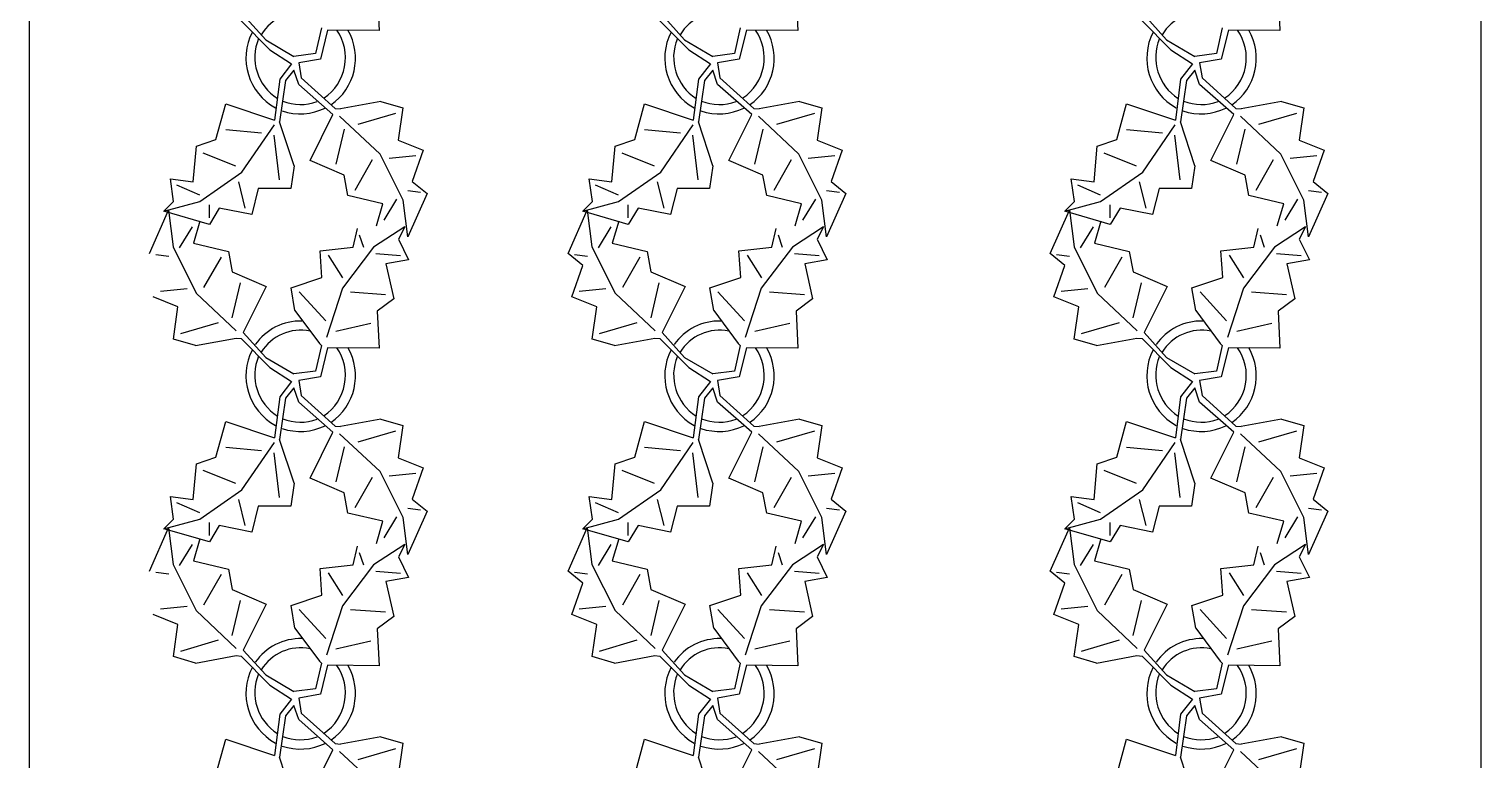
# Model space of a CAD drawing. Header units: inches. Extents: x 8624 to 20537, y 780 to 7738.
# Drawn here: x 17139.8 to 17297.6, y 2246.8 to 2326.2 of the extents above; entities that cross this region are included whole.
import ezdxf

# ---------------------------------------------------------------- set-up
doc = ezdxf.new("R2010")
doc.units = ezdxf.units.IN
doc.header["$MEASUREMENT"] = 0

msp = doc.modelspace()

# ---------------------------------------------------------------- linework, layer by layer
for p, q in [((17139.85, 2729.61), (17139.85, 1318.98)), ((17297.59, 2729.61), (17297.59, 1331.61))]:
    msp.add_line(p, q)
at = {"color": 114, "linetype": 'Continuous'}
for p, q in [((17177.68, 2330.02), (17177.88, 2326)), ((17223.18, 2330.02), (17223.38, 2326)), ((17275.56, 2330.02), (17275.75, 2326)), ((17162.9, 2327.03), (17166.02, 2323.9)), ((17165.57, 2324.99), (17163.13, 2327.69)), ((17208.4, 2327.03), (17211.52, 2323.9)), ((17211.07, 2324.99), (17208.63, 2327.69)), ((17260.78, 2327.03), (17263.9, 2323.9)), ((17263.44, 2324.99), (17261.01, 2327.69)), ((17171.62, 2326.27), (17170.98, 2323.5)), ((17172.29, 2326.04), (17171.5, 2322.89)), ((17177.88, 2326), (17172.29, 2326.04)), ((17217.12, 2326.27), (17216.48, 2323.5)), ((17217.79, 2326.04), (17217, 2322.89)), ((17223.38, 2326), (17217.79, 2326.04)), ((17269.49, 2326.27), (17268.85, 2323.5)), ((17270.16, 2326.04), (17269.37, 2322.89)), ((17275.75, 2326), (17270.16, 2326.04)), ((17165.57, 2324.99), (17168.63, 2323.19)), ((17166.02, 2323.9), (17168.37, 2322.38)), ((17211.07, 2324.99), (17214.13, 2323.19)), ((17211.52, 2323.9), (17213.87, 2322.38)), ((17263.44, 2324.99), (17266.5, 2323.19)), ((17263.9, 2323.9), (17266.24, 2322.38)), ((17168.37, 2322.38), (17167.09, 2320.72)), ((17170.98, 2323.5), (17168.63, 2323.19)), ((17171.5, 2322.89), (17169.15, 2322.48)), ((17169.15, 2322.48), (17169.41, 2320.85)), ((17170.98, 2323.5), (17170.98, 2323.5)), ((17213.87, 2322.38), (17212.59, 2320.72)), ((17216.48, 2323.5), (17214.13, 2323.19)), ((17217, 2322.89), (17214.65, 2322.48)), ((17214.65, 2322.48), (17214.91, 2320.85)), ((17216.48, 2323.5), (17216.48, 2323.5)), ((17266.24, 2322.38), (17264.96, 2320.72)), ((17268.85, 2323.5), (17266.5, 2323.19)), ((17269.37, 2322.89), (17267.03, 2322.48)), ((17267.03, 2322.48), (17267.29, 2320.85)), ((17268.85, 2323.5), (17268.85, 2323.5)), ((17167.09, 2320.72), (17166.52, 2316.26)), ((17167.72, 2320.55), (17167.07, 2316.07)), ((17168.63, 2321.67), (17167.72, 2320.55)), ((17169.15, 2320.14), (17168.63, 2321.67)), ((17169.41, 2320.85), (17173.1, 2317.53)), ((17212.59, 2320.72), (17212.02, 2316.26)), ((17213.22, 2320.55), (17212.57, 2316.07)), ((17214.13, 2321.67), (17213.22, 2320.55)), ((17214.65, 2320.14), (17214.13, 2321.67)), ((17214.91, 2320.85), (17218.6, 2317.53)), ((17264.96, 2320.72), (17264.39, 2316.26)), ((17265.59, 2320.55), (17264.94, 2316.07)), ((17266.5, 2321.67), (17265.59, 2320.55)), ((17267.03, 2320.14), (17266.5, 2321.67)), ((17267.29, 2320.85), (17270.97, 2317.53)), ((17172.87, 2316.86), (17169.15, 2320.14)), ((17218.37, 2316.86), (17214.65, 2320.14)), ((17270.74, 2316.86), (17267.03, 2320.14)), ((17160.16, 2314.14), (17161.22, 2318.02)), ((17161.22, 2318.02), (17166.52, 2316.26)), ((17173.1, 2317.53), (17173.67, 2317.47)), ((17178.06, 2318.28), (17173.67, 2317.47)), ((17178.06, 2318.28), (17180.47, 2317.58)), ((17180.47, 2317.58), (17179.97, 2314.08)), ((17205.66, 2314.14), (17206.72, 2318.02)), ((17206.72, 2318.02), (17212.02, 2316.26)), ((17218.6, 2317.53), (17219.17, 2317.47)), ((17223.56, 2318.28), (17219.17, 2317.47)), ((17223.56, 2318.28), (17225.97, 2317.58)), ((17225.97, 2317.58), (17225.47, 2314.08)), ((17258.03, 2314.14), (17259.09, 2318.02)), ((17259.09, 2318.02), (17264.39, 2316.26)), ((17270.97, 2317.53), (17271.54, 2317.47)), ((17275.94, 2318.28), (17271.54, 2317.47)), ((17275.94, 2318.28), (17278.34, 2317.58)), ((17278.34, 2317.58), (17277.85, 2314.08)), ((17162.98, 2310.6), (17166.51, 2315.75)), ((17168.64, 2311.31), (17167.07, 2316.07)), ((17170.38, 2311.86), (17172.87, 2316.86)), ((17177.98, 2312.58), (17173.59, 2316.68)), ((17179.67, 2316.98), (17175.57, 2315.77)), ((17208.48, 2310.6), (17212.01, 2315.75)), ((17214.14, 2311.31), (17212.57, 2316.07)), ((17215.88, 2311.86), (17218.37, 2316.86)), ((17223.48, 2312.58), (17219.09, 2316.68)), ((17225.17, 2316.98), (17221.07, 2315.77)), ((17260.86, 2310.6), (17264.38, 2315.75)), ((17266.52, 2311.31), (17264.94, 2316.07)), ((17268.25, 2311.86), (17270.74, 2316.86)), ((17275.85, 2312.58), (17271.46, 2316.68)), ((17277.54, 2316.98), (17273.44, 2315.77)), ((17158.03, 2313.43), (17160.16, 2314.14)), ((17165.11, 2314.84), (17161.22, 2315.2)), ((17166.44, 2314.61), (17167.01, 2309.77)), ((17174.07, 2315.27), (17173.18, 2311.46)), ((17203.53, 2313.43), (17205.66, 2314.14)), ((17210.61, 2314.84), (17206.72, 2315.2)), ((17211.94, 2314.61), (17212.51, 2309.77)), ((17219.57, 2315.27), (17218.68, 2311.46)), ((17255.91, 2313.43), (17258.03, 2314.14)), ((17262.98, 2314.84), (17259.09, 2315.2)), ((17264.31, 2314.61), (17264.89, 2309.77)), ((17271.94, 2315.27), (17271.05, 2311.46)), ((17157.68, 2309.54), (17158.03, 2313.43)), ((17158.74, 2312.72), (17162.28, 2311.31)), ((17180.49, 2307.58), (17177.98, 2312.58)), ((17179.97, 2314.08), (17182.68, 2312.99)), ((17182.68, 2312.99), (17181.48, 2309.58)), ((17203.18, 2309.54), (17203.53, 2313.43)), ((17204.24, 2312.72), (17207.78, 2311.31)), ((17225.99, 2307.58), (17223.48, 2312.58)), ((17225.47, 2314.08), (17228.18, 2312.99)), ((17228.18, 2312.99), (17226.98, 2309.58)), ((17255.56, 2309.54), (17255.91, 2313.43)), ((17256.62, 2312.72), (17260.15, 2311.31)), ((17278.36, 2307.58), (17275.85, 2312.58)), ((17277.85, 2314.08), (17280.55, 2312.99)), ((17280.55, 2312.99), (17279.36, 2309.58)), ((17168.64, 2311.31), (17168.29, 2308.83)), ((17174.08, 2310.27), (17170.38, 2311.86)), ((17175.29, 2308.67), (17177.18, 2311.97)), ((17181.88, 2312.38), (17178.98, 2312.08)), ((17214.14, 2311.31), (17213.79, 2308.83)), ((17219.58, 2310.27), (17215.88, 2311.86)), ((17220.79, 2308.67), (17222.68, 2311.97)), ((17227.38, 2312.38), (17224.48, 2312.08)), ((17266.52, 2311.31), (17266.16, 2308.83)), ((17271.96, 2310.27), (17268.25, 2311.86)), ((17273.16, 2308.67), (17275.05, 2311.97)), ((17279.75, 2312.38), (17276.85, 2312.08)), ((17155.21, 2309.89), (17157.68, 2309.54)), ((17155.56, 2307.42), (17155.21, 2309.89)), ((17158.39, 2307.42), (17162.98, 2310.6)), ((17163.34, 2306.71), (17162.63, 2309.54)), ((17174.49, 2308.07), (17174.08, 2310.27)), ((17181.48, 2309.58), (17183.09, 2308.29)), ((17200.71, 2309.89), (17203.18, 2309.54)), ((17201.06, 2307.42), (17200.71, 2309.89)), ((17203.89, 2307.42), (17208.48, 2310.6)), ((17208.84, 2306.71), (17208.13, 2309.54)), ((17219.99, 2308.07), (17219.58, 2310.27)), ((17226.98, 2309.58), (17228.59, 2308.29)), ((17253.08, 2309.89), (17255.56, 2309.54)), ((17253.43, 2307.42), (17253.08, 2309.89)), ((17256.26, 2307.42), (17260.86, 2310.6)), ((17261.21, 2306.71), (17260.5, 2309.54)), ((17272.36, 2308.07), (17271.96, 2310.27)), ((17279.36, 2309.58), (17280.96, 2308.29)), ((17158.39, 2308.12), (17155.91, 2309.19)), ((17164.75, 2308.83), (17164.05, 2306)), ((17168.29, 2308.83), (17164.75, 2308.83)), ((17178.29, 2307.18), (17174.49, 2308.07)), ((17182.39, 2308.39), (17180.99, 2308.58)), ((17183.09, 2308.29), (17181, 2303.58)), ((17203.89, 2308.12), (17201.41, 2309.19)), ((17210.25, 2308.83), (17209.55, 2306)), ((17213.79, 2308.83), (17210.25, 2308.83)), ((17223.79, 2307.18), (17219.99, 2308.07)), ((17227.89, 2308.39), (17226.49, 2308.58)), ((17228.59, 2308.29), (17226.5, 2303.58)), ((17256.26, 2308.12), (17253.79, 2309.19)), ((17262.63, 2308.83), (17261.92, 2306)), ((17266.16, 2308.83), (17262.63, 2308.83)), ((17276.16, 2307.18), (17272.36, 2308.07)), ((17280.26, 2308.39), (17278.86, 2308.58)), ((17280.96, 2308.29), (17278.87, 2303.58)), ((17152.92, 2301.77), (17155, 2306.48)), ((17154.5, 2306.36), (17158.39, 2307.42)), ((17154.5, 2306.36), (17155.56, 2307.42)), ((17159.45, 2304.94), (17154.5, 2306.36)), ((17155, 2306.48), (17155.51, 2302.48)), ((17159.45, 2305.65), (17159.45, 2307.06)), ((17160.51, 2306.71), (17159.45, 2304.94)), ((17164.05, 2306), (17160.51, 2306.71)), ((17177.59, 2304.77), (17178.29, 2307.18)), ((17179.79, 2307.68), (17178.39, 2305.38)), ((17181, 2303.58), (17180.49, 2307.58)), ((17198.42, 2301.77), (17200.5, 2306.48)), ((17200, 2306.36), (17203.89, 2307.42)), ((17200, 2306.36), (17201.06, 2307.42)), ((17204.95, 2304.94), (17200, 2306.36)), ((17200.5, 2306.48), (17201.01, 2302.48)), ((17204.95, 2305.65), (17204.95, 2307.06)), ((17206.01, 2306.71), (17204.95, 2304.94)), ((17209.55, 2306), (17206.01, 2306.71)), ((17223.09, 2304.77), (17223.79, 2307.18)), ((17225.29, 2307.68), (17223.89, 2305.38)), ((17226.5, 2303.58), (17225.99, 2307.58)), ((17250.79, 2301.77), (17252.88, 2306.48)), ((17252.37, 2306.36), (17256.26, 2307.42)), ((17252.37, 2306.36), (17253.43, 2307.42)), ((17257.32, 2304.94), (17252.37, 2306.36)), ((17252.88, 2306.48), (17253.39, 2302.48)), ((17257.32, 2305.65), (17257.32, 2307.06)), ((17258.38, 2306.71), (17257.32, 2304.94)), ((17261.92, 2306), (17258.38, 2306.71)), ((17275.47, 2304.77), (17276.16, 2307.18)), ((17277.66, 2307.68), (17276.27, 2305.38)), ((17278.87, 2303.58), (17278.36, 2307.58)), ((17156.21, 2302.38), (17157.61, 2304.68)), ((17158.41, 2305.28), (17157.71, 2302.88)), ((17180.66, 2304.67), (17177.29, 2302.46)), ((17180.66, 2304.67), (17179.98, 2303.33)), ((17201.71, 2302.38), (17203.11, 2304.68)), ((17203.91, 2305.28), (17203.21, 2302.88)), ((17226.16, 2304.67), (17222.79, 2302.46)), ((17226.16, 2304.67), (17225.48, 2303.33)), ((17254.09, 2302.38), (17255.48, 2304.68)), ((17256.28, 2305.28), (17255.59, 2302.88)), ((17278.53, 2304.67), (17275.16, 2302.46)), ((17278.53, 2304.67), (17277.85, 2303.33)), ((17175.05, 2302.47), (17175.52, 2304.48)), ((17175.73, 2303.81), (17176.17, 2302.47)), ((17179.98, 2303.33), (17181.08, 2301.09)), ((17220.55, 2302.47), (17221.02, 2304.48)), ((17221.23, 2303.81), (17221.67, 2302.47)), ((17225.48, 2303.33), (17226.58, 2301.09)), ((17272.93, 2302.47), (17273.39, 2304.48)), ((17273.61, 2303.81), (17274.04, 2302.47)), ((17277.85, 2303.33), (17278.95, 2301.09)), ((17153.62, 2301.67), (17155.02, 2301.48)), ((17155.51, 2302.48), (17158.02, 2297.48)), ((17157.71, 2302.88), (17161.51, 2301.99)), ((17161.51, 2301.99), (17161.92, 2299.79)), ((17171.47, 2302.05), (17175.05, 2302.47)), ((17171.67, 2299.15), (17171.47, 2302.05)), ((17172.36, 2301.6), (17173.91, 2299.13)), ((17177.29, 2302.46), (17173.9, 2298.01)), ((17177.51, 2301.78), (17180.19, 2301.54)), ((17200.02, 2300.47), (17198.42, 2301.77)), ((17199.12, 2301.67), (17200.52, 2301.48)), ((17201.01, 2302.48), (17203.52, 2297.48)), ((17203.21, 2302.88), (17207.01, 2301.99)), ((17207.01, 2301.99), (17207.42, 2299.79)), ((17216.97, 2302.05), (17220.55, 2302.47)), ((17217.17, 2299.15), (17216.97, 2302.05)), ((17217.86, 2301.6), (17219.41, 2299.13)), ((17222.79, 2302.46), (17219.4, 2298.01)), ((17223.01, 2301.78), (17225.69, 2301.54)), ((17252.39, 2300.47), (17250.79, 2301.77)), ((17251.49, 2301.67), (17252.89, 2301.48)), ((17253.39, 2302.48), (17255.9, 2297.48)), ((17255.59, 2302.88), (17259.39, 2301.99)), ((17259.39, 2301.99), (17259.79, 2299.79)), ((17269.35, 2302.05), (17272.93, 2302.47)), ((17269.55, 2299.15), (17269.35, 2302.05)), ((17270.24, 2301.6), (17271.78, 2299.13)), ((17275.16, 2302.46), (17271.78, 2298.01)), ((17275.38, 2301.78), (17278.06, 2301.54)), ((17160.72, 2301.39), (17158.82, 2298.08)), ((17181.08, 2301.09), (17178.62, 2300.66)), ((17178.62, 2300.66), (17179.48, 2296.85)), ((17198.83, 2297.07), (17200.02, 2300.47)), ((17206.22, 2301.39), (17204.32, 2298.08)), ((17226.58, 2301.09), (17224.12, 2300.66)), ((17224.12, 2300.66), (17224.98, 2296.85)), ((17251.2, 2297.07), (17252.39, 2300.47)), ((17258.59, 2301.39), (17256.7, 2298.08)), ((17278.95, 2301.09), (17276.49, 2300.66)), ((17276.49, 2300.66), (17277.36, 2296.85)), ((17161.92, 2299.79), (17165.62, 2298.2)), ((17161.93, 2294.79), (17162.82, 2298.59)), ((17168.31, 2298.05), (17171.67, 2299.15)), ((17207.42, 2299.79), (17211.12, 2298.2)), ((17207.43, 2294.79), (17208.32, 2298.59)), ((17213.81, 2298.05), (17217.17, 2299.15)), ((17259.79, 2299.79), (17263.5, 2298.2)), ((17259.8, 2294.79), (17260.7, 2298.59)), ((17266.19, 2298.05), (17269.55, 2299.15)), ((17156.03, 2295.98), (17153.33, 2297.07)), ((17154.12, 2297.67), (17157.02, 2297.98)), ((17158.02, 2297.48), (17162.37, 2293.37)), ((17165.62, 2298.2), (17163.13, 2293.19)), ((17168.74, 2295.59), (17168.31, 2298.05)), ((17169.2, 2297.6), (17172.09, 2294.45)), ((17173.9, 2298.01), (17172.17, 2292.66)), ((17178.59, 2297.3), (17174.79, 2297.56)), ((17179.48, 2296.85), (17177.68, 2295.52)), ((17201.53, 2295.98), (17198.83, 2297.07)), ((17199.62, 2297.67), (17202.52, 2297.98)), ((17203.52, 2297.48), (17207.87, 2293.37)), ((17211.12, 2298.2), (17208.63, 2293.19)), ((17214.24, 2295.59), (17213.81, 2298.05)), ((17214.7, 2297.6), (17217.59, 2294.45)), ((17219.4, 2298.01), (17217.67, 2292.66)), ((17224.09, 2297.3), (17220.29, 2297.56)), ((17224.98, 2296.85), (17223.18, 2295.52)), ((17253.9, 2295.98), (17251.2, 2297.07)), ((17252, 2297.67), (17254.9, 2297.98)), ((17255.9, 2297.48), (17260.24, 2293.37)), ((17263.5, 2298.2), (17261.01, 2293.19)), ((17266.61, 2295.59), (17266.19, 2298.05)), ((17267.08, 2297.6), (17269.96, 2294.45)), ((17271.78, 2298.01), (17270.05, 2292.66)), ((17276.47, 2297.3), (17272.67, 2297.56)), ((17277.36, 2296.85), (17275.56, 2295.52)), ((17155.54, 2292.48), (17156.03, 2295.98)), ((17168.74, 2295.59), (17171.4, 2291.99)), ((17177.68, 2295.52), (17177.88, 2291.5)), ((17201.04, 2292.48), (17201.53, 2295.98)), ((17214.24, 2295.59), (17216.9, 2291.99)), ((17223.18, 2295.52), (17223.38, 2291.5)), ((17253.41, 2292.48), (17253.9, 2295.98)), ((17266.61, 2295.59), (17269.27, 2291.99)), ((17275.56, 2295.52), (17275.75, 2291.5)), ((17156.33, 2293.08), (17160.43, 2294.29)), ((17173.19, 2293.32), (17177, 2294.19)), ((17201.83, 2293.08), (17205.93, 2294.29)), ((17218.69, 2293.32), (17222.5, 2294.19)), ((17254.21, 2293.08), (17258.31, 2294.29)), ((17271.07, 2293.32), (17274.88, 2294.19)), ((17157.94, 2291.78), (17155.54, 2292.48)), ((17157.94, 2291.78), (17162.34, 2292.59)), ((17162.34, 2292.59), (17162.9, 2292.53)), ((17162.9, 2292.53), (17166.02, 2289.4)), ((17165.57, 2290.49), (17163.13, 2293.19)), ((17203.44, 2291.78), (17201.04, 2292.48)), ((17203.44, 2291.78), (17207.84, 2292.59)), ((17207.84, 2292.59), (17208.4, 2292.53)), ((17208.4, 2292.53), (17211.52, 2289.4)), ((17211.07, 2290.49), (17208.63, 2293.19)), ((17255.81, 2291.78), (17253.41, 2292.48)), ((17255.81, 2291.78), (17260.21, 2292.59)), ((17260.21, 2292.59), (17260.78, 2292.53)), ((17260.78, 2292.53), (17263.9, 2289.4)), ((17263.44, 2290.49), (17261.01, 2293.19)), ((17165.57, 2290.49), (17168.63, 2288.69)), ((17171.62, 2291.77), (17170.98, 2289)), ((17171.4, 2291.99), (17171.62, 2291.77)), ((17172.29, 2291.54), (17171.5, 2288.39)), ((17177.88, 2291.5), (17172.29, 2291.54)), ((17211.07, 2290.49), (17214.13, 2288.69)), ((17217.12, 2291.77), (17216.48, 2289)), ((17216.9, 2291.99), (17217.12, 2291.77)), ((17217.79, 2291.54), (17217, 2288.39)), ((17223.38, 2291.5), (17217.79, 2291.54)), ((17263.44, 2290.49), (17266.5, 2288.69)), ((17269.49, 2291.77), (17268.85, 2289)), ((17269.27, 2291.99), (17269.49, 2291.77)), ((17270.16, 2291.54), (17269.37, 2288.39)), ((17275.75, 2291.5), (17270.16, 2291.54)), ((17166.02, 2289.4), (17168.37, 2287.88)), ((17170.98, 2289), (17168.63, 2288.69)), ((17170.98, 2289), (17170.98, 2289)), ((17211.52, 2289.4), (17213.87, 2287.88)), ((17216.48, 2289), (17214.13, 2288.69)), ((17216.48, 2289), (17216.48, 2289)), ((17263.9, 2289.4), (17266.24, 2287.88)), ((17268.85, 2289), (17266.5, 2288.69)), ((17268.85, 2289), (17268.85, 2289)), ((17168.37, 2287.88), (17167.09, 2286.22)), ((17171.5, 2288.39), (17169.15, 2287.98)), ((17169.15, 2287.98), (17169.41, 2286.35)), ((17213.87, 2287.88), (17212.59, 2286.22)), ((17217, 2288.39), (17214.65, 2287.98)), ((17214.65, 2287.98), (17214.91, 2286.35)), ((17266.24, 2287.88), (17264.96, 2286.22)), ((17269.37, 2288.39), (17267.03, 2287.98)), ((17267.03, 2287.98), (17267.29, 2286.35)), ((17167.09, 2286.22), (17166.52, 2281.76)), ((17167.72, 2286.05), (17167.07, 2281.57)), ((17168.63, 2287.17), (17167.72, 2286.05)), ((17169.15, 2285.64), (17168.63, 2287.17)), ((17169.41, 2286.35), (17173.1, 2283.03)), ((17212.59, 2286.22), (17212.02, 2281.76)), ((17213.22, 2286.05), (17212.57, 2281.57)), ((17214.13, 2287.17), (17213.22, 2286.05)), ((17214.65, 2285.64), (17214.13, 2287.17)), ((17214.91, 2286.35), (17218.6, 2283.03)), ((17264.96, 2286.22), (17264.39, 2281.76)), ((17265.59, 2286.05), (17264.94, 2281.57)), ((17266.5, 2287.17), (17265.59, 2286.05)), ((17267.03, 2285.64), (17266.5, 2287.17)), ((17267.29, 2286.35), (17270.97, 2283.03)), ((17172.87, 2282.36), (17169.15, 2285.64)), ((17218.37, 2282.36), (17214.65, 2285.64)), ((17270.74, 2282.36), (17267.03, 2285.64)), ((17160.16, 2279.64), (17161.22, 2283.52)), ((17161.22, 2283.52), (17166.52, 2281.76)), ((17173.1, 2283.03), (17173.67, 2282.97)), ((17178.06, 2283.78), (17173.67, 2282.97)), ((17178.06, 2283.78), (17180.47, 2283.08)), ((17180.47, 2283.08), (17179.97, 2279.58)), ((17205.66, 2279.64), (17206.72, 2283.52)), ((17206.72, 2283.52), (17212.02, 2281.76)), ((17218.6, 2283.03), (17219.17, 2282.97)), ((17223.56, 2283.78), (17219.17, 2282.97)), ((17223.56, 2283.78), (17225.97, 2283.08)), ((17225.97, 2283.08), (17225.47, 2279.58)), ((17258.03, 2279.64), (17259.09, 2283.52)), ((17259.09, 2283.52), (17264.39, 2281.76)), ((17270.97, 2283.03), (17271.54, 2282.97)), ((17275.94, 2283.78), (17271.54, 2282.97)), ((17275.94, 2283.78), (17278.34, 2283.08)), ((17278.34, 2283.08), (17277.85, 2279.58)), ((17162.98, 2276.1), (17166.51, 2281.25)), ((17168.64, 2276.81), (17167.07, 2281.57)), ((17170.38, 2277.36), (17172.87, 2282.36)), ((17177.98, 2278.08), (17173.59, 2282.18)), ((17179.67, 2282.48), (17175.57, 2281.27)), ((17208.48, 2276.1), (17212.01, 2281.25)), ((17214.14, 2276.81), (17212.57, 2281.57)), ((17215.88, 2277.36), (17218.37, 2282.36)), ((17223.48, 2278.08), (17219.09, 2282.18)), ((17225.17, 2282.48), (17221.07, 2281.27)), ((17260.86, 2276.1), (17264.38, 2281.25)), ((17266.52, 2276.81), (17264.94, 2281.57)), ((17268.25, 2277.36), (17270.74, 2282.36)), ((17275.85, 2278.08), (17271.46, 2282.18)), ((17277.54, 2282.48), (17273.44, 2281.27)), ((17158.03, 2278.93), (17160.16, 2279.64)), ((17165.11, 2280.34), (17161.22, 2280.7)), ((17166.44, 2280.11), (17167.01, 2275.27)), ((17174.07, 2280.77), (17173.18, 2276.96)), ((17179.97, 2279.58), (17182.68, 2278.49)), ((17203.53, 2278.93), (17205.66, 2279.64)), ((17210.61, 2280.34), (17206.72, 2280.7)), ((17211.94, 2280.11), (17212.51, 2275.27)), ((17219.57, 2280.77), (17218.68, 2276.96)), ((17225.47, 2279.58), (17228.18, 2278.49)), ((17255.91, 2278.93), (17258.03, 2279.64)), ((17262.98, 2280.34), (17259.09, 2280.7)), ((17264.31, 2280.11), (17264.89, 2275.27)), ((17271.94, 2280.77), (17271.05, 2276.96)), ((17277.85, 2279.58), (17280.55, 2278.49)), ((17157.68, 2275.04), (17158.03, 2278.93)), ((17158.74, 2278.22), (17162.28, 2276.81)), ((17180.49, 2273.08), (17177.98, 2278.08)), ((17181.88, 2277.88), (17178.98, 2277.58)), ((17182.68, 2278.49), (17181.48, 2275.08)), ((17203.18, 2275.04), (17203.53, 2278.93)), ((17204.24, 2278.22), (17207.78, 2276.81)), ((17225.99, 2273.08), (17223.48, 2278.08)), ((17227.38, 2277.88), (17224.48, 2277.58)), ((17228.18, 2278.49), (17226.98, 2275.08)), ((17255.56, 2275.04), (17255.91, 2278.93)), ((17256.62, 2278.22), (17260.15, 2276.81)), ((17278.36, 2273.08), (17275.85, 2278.08)), ((17279.75, 2277.88), (17276.85, 2277.58)), ((17280.55, 2278.49), (17279.36, 2275.08)), ((17168.64, 2276.81), (17168.29, 2274.33)), ((17174.08, 2275.77), (17170.38, 2277.36)), ((17175.29, 2274.17), (17177.18, 2277.47)), ((17214.14, 2276.81), (17213.79, 2274.33)), ((17219.58, 2275.77), (17215.88, 2277.36)), ((17220.79, 2274.17), (17222.68, 2277.47)), ((17266.52, 2276.81), (17266.16, 2274.33)), ((17271.96, 2275.77), (17268.25, 2277.36)), ((17273.16, 2274.17), (17275.05, 2277.47)), ((17155.21, 2275.39), (17157.68, 2275.04)), ((17155.56, 2272.92), (17155.21, 2275.39)), ((17158.39, 2273.62), (17155.91, 2274.69)), ((17158.39, 2272.92), (17162.98, 2276.1)), ((17163.34, 2272.21), (17162.63, 2275.04)), ((17174.49, 2273.57), (17174.08, 2275.77)), ((17181.48, 2275.08), (17183.09, 2273.79)), ((17200.71, 2275.39), (17203.18, 2275.04)), ((17201.06, 2272.92), (17200.71, 2275.39)), ((17203.89, 2273.62), (17201.41, 2274.69)), ((17203.89, 2272.92), (17208.48, 2276.1)), ((17208.84, 2272.21), (17208.13, 2275.04)), ((17219.99, 2273.57), (17219.58, 2275.77)), ((17226.98, 2275.08), (17228.59, 2273.79)), ((17253.08, 2275.39), (17255.56, 2275.04)), ((17253.43, 2272.92), (17253.08, 2275.39)), ((17256.26, 2273.62), (17253.79, 2274.69)), ((17256.26, 2272.92), (17260.86, 2276.1)), ((17261.21, 2272.21), (17260.5, 2275.04)), ((17272.36, 2273.57), (17271.96, 2275.77)), ((17279.36, 2275.08), (17280.96, 2273.79)), ((17164.75, 2274.33), (17164.05, 2271.5)), ((17168.29, 2274.33), (17164.75, 2274.33)), ((17178.29, 2272.68), (17174.49, 2273.57)), ((17179.79, 2273.18), (17178.39, 2270.88)), ((17182.39, 2273.89), (17180.99, 2274.08)), ((17183.09, 2273.79), (17181, 2269.08)), ((17210.25, 2274.33), (17209.55, 2271.5)), ((17213.79, 2274.33), (17210.25, 2274.33)), ((17223.79, 2272.68), (17219.99, 2273.57)), ((17225.29, 2273.18), (17223.89, 2270.88)), ((17227.89, 2273.89), (17226.49, 2274.08)), ((17228.59, 2273.79), (17226.5, 2269.08)), ((17262.63, 2274.33), (17261.92, 2271.5)), ((17266.16, 2274.33), (17262.63, 2274.33)), ((17276.16, 2272.68), (17272.36, 2273.57)), ((17277.66, 2273.18), (17276.27, 2270.88)), ((17280.26, 2273.89), (17278.86, 2274.08)), ((17280.96, 2273.79), (17278.87, 2269.08)), ((17152.92, 2267.27), (17155, 2271.98)), ((17154.5, 2271.86), (17158.39, 2272.92)), ((17154.5, 2271.86), (17155.56, 2272.92)), ((17159.45, 2270.44), (17154.5, 2271.86)), ((17155, 2271.98), (17155.51, 2267.98)), ((17159.45, 2271.15), (17159.45, 2272.56)), ((17160.51, 2272.21), (17159.45, 2270.44)), ((17164.05, 2271.5), (17160.51, 2272.21)), ((17177.59, 2270.27), (17178.29, 2272.68)), ((17181, 2269.08), (17180.49, 2273.08)), ((17198.42, 2267.27), (17200.5, 2271.98)), ((17200, 2271.86), (17203.89, 2272.92)), ((17200, 2271.86), (17201.06, 2272.92)), ((17204.95, 2270.44), (17200, 2271.86)), ((17200.5, 2271.98), (17201.01, 2267.98)), ((17204.95, 2271.15), (17204.95, 2272.56)), ((17206.01, 2272.21), (17204.95, 2270.44)), ((17209.55, 2271.5), (17206.01, 2272.21)), ((17223.09, 2270.27), (17223.79, 2272.68)), ((17226.5, 2269.08), (17225.99, 2273.08)), ((17250.79, 2267.27), (17252.88, 2271.98)), ((17252.37, 2271.86), (17256.26, 2272.92)), ((17252.37, 2271.86), (17253.43, 2272.92)), ((17257.32, 2270.44), (17252.37, 2271.86)), ((17252.88, 2271.98), (17253.39, 2267.98)), ((17257.32, 2271.15), (17257.32, 2272.56)), ((17258.38, 2272.21), (17257.32, 2270.44)), ((17261.92, 2271.5), (17258.38, 2272.21)), ((17275.47, 2270.27), (17276.16, 2272.68)), ((17278.87, 2269.08), (17278.36, 2273.08)), ((17156.21, 2267.88), (17157.61, 2270.18)), ((17158.41, 2270.78), (17157.71, 2268.38)), ((17175.05, 2267.97), (17175.52, 2269.98)), ((17180.66, 2270.17), (17177.29, 2267.96)), ((17180.66, 2270.17), (17179.98, 2268.83)), ((17201.71, 2267.88), (17203.11, 2270.18)), ((17203.91, 2270.78), (17203.21, 2268.38)), ((17220.55, 2267.97), (17221.02, 2269.98)), ((17226.16, 2270.17), (17222.79, 2267.96)), ((17226.16, 2270.17), (17225.48, 2268.83)), ((17254.09, 2267.88), (17255.48, 2270.18)), ((17256.28, 2270.78), (17255.59, 2268.38)), ((17272.93, 2267.97), (17273.39, 2269.98)), ((17278.53, 2270.17), (17275.16, 2267.96)), ((17278.53, 2270.17), (17277.85, 2268.83)), ((17157.71, 2268.38), (17161.51, 2267.49)), ((17175.73, 2269.31), (17176.17, 2267.97)), ((17179.98, 2268.83), (17181.08, 2266.59)), ((17203.21, 2268.38), (17207.01, 2267.49)), ((17221.23, 2269.31), (17221.67, 2267.97)), ((17225.48, 2268.83), (17226.58, 2266.59)), ((17255.59, 2268.38), (17259.39, 2267.49)), ((17273.61, 2269.31), (17274.04, 2267.97)), ((17277.85, 2268.83), (17278.95, 2266.59)), ((17153.62, 2267.17), (17155.02, 2266.98)), ((17155.51, 2267.98), (17158.02, 2262.98)), ((17160.72, 2266.89), (17158.82, 2263.58)), ((17161.51, 2267.49), (17161.92, 2265.29)), ((17171.47, 2267.55), (17175.05, 2267.97)), ((17171.67, 2264.65), (17171.47, 2267.55)), ((17172.36, 2267.1), (17173.91, 2264.63)), ((17177.29, 2267.96), (17173.9, 2263.51)), ((17177.51, 2267.28), (17180.19, 2267.04)), ((17200.02, 2265.97), (17198.42, 2267.27)), ((17199.12, 2267.17), (17200.52, 2266.98)), ((17201.01, 2267.98), (17203.52, 2262.98)), ((17206.22, 2266.89), (17204.32, 2263.58)), ((17207.01, 2267.49), (17207.42, 2265.29)), ((17216.97, 2267.55), (17220.55, 2267.97)), ((17217.17, 2264.65), (17216.97, 2267.55)), ((17217.86, 2267.1), (17219.41, 2264.63)), ((17222.79, 2267.96), (17219.4, 2263.51)), ((17223.01, 2267.28), (17225.69, 2267.04)), ((17252.39, 2265.97), (17250.79, 2267.27)), ((17251.49, 2267.17), (17252.89, 2266.98)), ((17253.39, 2267.98), (17255.9, 2262.98)), ((17258.59, 2266.89), (17256.7, 2263.58)), ((17259.39, 2267.49), (17259.79, 2265.29)), ((17269.35, 2267.55), (17272.93, 2267.97)), ((17269.55, 2264.65), (17269.35, 2267.55)), ((17270.24, 2267.1), (17271.78, 2264.63)), ((17275.16, 2267.96), (17271.78, 2263.51)), ((17275.38, 2267.28), (17278.06, 2267.04)), ((17161.92, 2265.29), (17165.62, 2263.7)), ((17181.08, 2266.59), (17178.62, 2266.16)), ((17178.62, 2266.16), (17179.48, 2262.35)), ((17198.83, 2262.57), (17200.02, 2265.97)), ((17207.42, 2265.29), (17211.12, 2263.7)), ((17226.58, 2266.59), (17224.12, 2266.16)), ((17224.12, 2266.16), (17224.98, 2262.35)), ((17251.2, 2262.57), (17252.39, 2265.97)), ((17259.79, 2265.29), (17263.5, 2263.7)), ((17278.95, 2266.59), (17276.49, 2266.16)), ((17276.49, 2266.16), (17277.36, 2262.35)), ((17161.93, 2260.29), (17162.82, 2264.09)), ((17165.62, 2263.7), (17163.13, 2258.69)), ((17168.31, 2263.55), (17171.67, 2264.65)), ((17207.43, 2260.29), (17208.32, 2264.09)), ((17211.12, 2263.7), (17208.63, 2258.69)), ((17213.81, 2263.55), (17217.17, 2264.65)), ((17259.8, 2260.29), (17260.7, 2264.09)), ((17263.5, 2263.7), (17261.01, 2258.69)), ((17266.19, 2263.55), (17269.55, 2264.65)), ((17156.03, 2261.48), (17153.33, 2262.57)), ((17154.12, 2263.17), (17157.02, 2263.48)), ((17158.02, 2262.98), (17162.37, 2258.87)), ((17168.74, 2261.09), (17168.31, 2263.55)), ((17169.2, 2263.1), (17172.09, 2259.95)), ((17173.9, 2263.51), (17172.17, 2258.16)), ((17178.59, 2262.8), (17174.79, 2263.06)), ((17179.48, 2262.35), (17177.68, 2261.02)), ((17201.53, 2261.48), (17198.83, 2262.57)), ((17199.62, 2263.17), (17202.52, 2263.48)), ((17203.52, 2262.98), (17207.87, 2258.87)), ((17214.24, 2261.09), (17213.81, 2263.55)), ((17214.7, 2263.1), (17217.59, 2259.95)), ((17219.4, 2263.51), (17217.67, 2258.16)), ((17224.09, 2262.8), (17220.29, 2263.06)), ((17224.98, 2262.35), (17223.18, 2261.02)), ((17253.9, 2261.48), (17251.2, 2262.57)), ((17252, 2263.17), (17254.9, 2263.48)), ((17255.9, 2262.98), (17260.24, 2258.87)), ((17266.61, 2261.09), (17266.19, 2263.55)), ((17267.08, 2263.1), (17269.96, 2259.95)), ((17271.78, 2263.51), (17270.05, 2258.16)), ((17276.47, 2262.8), (17272.67, 2263.06)), ((17277.36, 2262.35), (17275.56, 2261.02)), ((17155.54, 2257.98), (17156.03, 2261.48)), ((17168.74, 2261.09), (17171.4, 2257.49)), ((17177.68, 2261.02), (17177.88, 2257)), ((17201.04, 2257.98), (17201.53, 2261.48)), ((17214.24, 2261.09), (17216.9, 2257.49)), ((17223.18, 2261.02), (17223.38, 2257)), ((17253.41, 2257.98), (17253.9, 2261.48)), ((17266.61, 2261.09), (17269.27, 2257.49)), ((17275.56, 2261.02), (17275.75, 2257)), ((17156.33, 2258.58), (17160.43, 2259.79)), ((17173.19, 2258.82), (17177, 2259.69)), ((17201.83, 2258.58), (17205.93, 2259.79)), ((17218.69, 2258.82), (17222.5, 2259.69)), ((17254.21, 2258.58), (17258.31, 2259.79)), ((17271.07, 2258.82), (17274.88, 2259.69)), ((17157.94, 2257.28), (17155.54, 2257.98)), ((17157.94, 2257.28), (17162.34, 2258.09)), ((17162.34, 2258.09), (17162.9, 2258.03)), ((17162.9, 2258.03), (17166.02, 2254.9)), ((17165.57, 2255.99), (17163.13, 2258.69)), ((17171.4, 2257.49), (17171.62, 2257.27)), ((17203.44, 2257.28), (17201.04, 2257.98)), ((17203.44, 2257.28), (17207.84, 2258.09)), ((17207.84, 2258.09), (17208.4, 2258.03)), ((17208.4, 2258.03), (17211.52, 2254.9)), ((17211.07, 2255.99), (17208.63, 2258.69)), ((17216.9, 2257.49), (17217.12, 2257.27)), ((17255.81, 2257.28), (17253.41, 2257.98)), ((17255.81, 2257.28), (17260.21, 2258.09)), ((17260.21, 2258.09), (17260.78, 2258.03)), ((17260.78, 2258.03), (17263.9, 2254.9)), ((17263.44, 2255.99), (17261.01, 2258.69)), ((17269.27, 2257.49), (17269.49, 2257.27)), ((17165.57, 2255.99), (17168.63, 2254.19)), ((17171.62, 2257.27), (17170.98, 2254.5)), ((17172.29, 2257.04), (17171.5, 2253.89)), ((17177.88, 2257), (17172.29, 2257.04)), ((17211.07, 2255.99), (17214.13, 2254.19)), ((17217.12, 2257.27), (17216.48, 2254.5)), ((17217.79, 2257.04), (17217, 2253.89)), ((17223.38, 2257), (17217.79, 2257.04)), ((17263.44, 2255.99), (17266.5, 2254.19)), ((17269.49, 2257.27), (17268.85, 2254.5)), ((17270.16, 2257.04), (17269.37, 2253.89)), ((17275.75, 2257), (17270.16, 2257.04)), ((17166.02, 2254.9), (17168.37, 2253.38)), ((17170.98, 2254.5), (17168.63, 2254.19)), ((17170.98, 2254.5), (17170.98, 2254.5)), ((17211.52, 2254.9), (17213.87, 2253.38)), ((17216.48, 2254.5), (17214.13, 2254.19)), ((17216.48, 2254.5), (17216.48, 2254.5)), ((17263.9, 2254.9), (17266.24, 2253.38)), ((17268.85, 2254.5), (17266.5, 2254.19)), ((17268.85, 2254.5), (17268.85, 2254.5)), ((17168.37, 2253.38), (17167.09, 2251.72)), ((17168.63, 2252.67), (17167.72, 2251.55)), ((17169.15, 2251.14), (17168.63, 2252.67)), ((17171.5, 2253.89), (17169.15, 2253.48)), ((17169.15, 2253.48), (17169.41, 2251.85)), ((17213.87, 2253.38), (17212.59, 2251.72)), ((17214.13, 2252.67), (17213.22, 2251.55)), ((17214.65, 2251.14), (17214.13, 2252.67)), ((17217, 2253.89), (17214.65, 2253.48)), ((17214.65, 2253.48), (17214.91, 2251.85)), ((17266.24, 2253.38), (17264.96, 2251.72)), ((17266.5, 2252.67), (17265.59, 2251.55)), ((17267.03, 2251.14), (17266.5, 2252.67)), ((17269.37, 2253.89), (17267.03, 2253.48)), ((17267.03, 2253.48), (17267.29, 2251.85)), ((17167.09, 2251.72), (17166.52, 2247.26)), ((17167.72, 2251.55), (17167.07, 2247.07)), ((17172.87, 2247.86), (17169.15, 2251.14)), ((17169.41, 2251.85), (17173.1, 2248.53)), ((17212.59, 2251.72), (17212.02, 2247.26)), ((17213.22, 2251.55), (17212.57, 2247.07)), ((17218.37, 2247.86), (17214.65, 2251.14)), ((17214.91, 2251.85), (17218.6, 2248.53)), ((17264.96, 2251.72), (17264.39, 2247.26)), ((17265.59, 2251.55), (17264.94, 2247.07)), ((17270.74, 2247.86), (17267.03, 2251.14)), ((17267.29, 2251.85), (17270.97, 2248.53)), ((17160.16, 2245.14), (17161.22, 2249.02)), ((17161.22, 2249.02), (17166.52, 2247.26)), ((17170.38, 2242.86), (17172.87, 2247.86)), ((17173.1, 2248.53), (17173.67, 2248.47)), ((17178.06, 2249.28), (17173.67, 2248.47)), ((17179.67, 2247.98), (17175.57, 2246.77)), ((17178.06, 2249.28), (17180.47, 2248.58)), ((17180.47, 2248.58), (17179.97, 2245.08)), ((17205.66, 2245.14), (17206.72, 2249.02)), ((17206.72, 2249.02), (17212.02, 2247.26)), ((17215.88, 2242.86), (17218.37, 2247.86)), ((17218.6, 2248.53), (17219.17, 2248.47)), ((17223.56, 2249.28), (17219.17, 2248.47)), ((17225.17, 2247.98), (17221.07, 2246.77)), ((17223.56, 2249.28), (17225.97, 2248.58)), ((17225.97, 2248.58), (17225.47, 2245.08)), ((17258.03, 2245.14), (17259.09, 2249.02)), ((17259.09, 2249.02), (17264.39, 2247.26)), ((17268.25, 2242.86), (17270.74, 2247.86)), ((17270.97, 2248.53), (17271.54, 2248.47)), ((17275.94, 2249.28), (17271.54, 2248.47)), ((17277.54, 2247.98), (17273.44, 2246.77)), ((17275.94, 2249.28), (17278.34, 2248.58)), ((17278.34, 2248.58), (17277.85, 2245.08)), ((17168.64, 2242.31), (17167.07, 2247.07)), ((17177.98, 2243.58), (17173.59, 2247.68)), ((17214.14, 2242.31), (17212.57, 2247.07)), ((17223.48, 2243.58), (17219.09, 2247.68)), ((17266.52, 2242.31), (17264.94, 2247.07)), ((17275.85, 2243.58), (17271.46, 2247.68))]:
    msp.add_line(p, q, dxfattribs=at)
for centre, radius, start, end in [((17169.35, 2322.94), 5, 78.1647, 148.6725), ((17214.85, 2322.94), 5, 78.1647, 148.6725), ((17267.22, 2322.94), 5, 78.1647, 148.6725), ((17169.57, 2322.99), 6.15, 152.5812, 241.2714), ((17168.98, 2323.03), 5.25, 303.8219, 34.9414), ((17169.18, 2322.97), 6.13, 304.3757, 30.1028), ((17215.07, 2322.99), 6.15, 152.5812, 241.2714), ((17214.48, 2323.03), 5.25, 303.8219, 34.9414), ((17214.68, 2322.97), 6.13, 304.3757, 30.1028), ((17267.44, 2322.99), 6.15, 152.5812, 241.2714), ((17266.85, 2323.03), 5.25, 303.8219, 34.9414), ((17267.06, 2322.97), 6.13, 304.3757, 30.1028), ((17169.67, 2323.08), 5.29, 157.3711, 237.472), ((17215.17, 2323.08), 5.29, 157.3711, 237.472), ((17267.55, 2323.08), 5.29, 157.3711, 237.472), ((17169.32, 2323.07), 6.13, 251.2017, 296.0918), ((17169.35, 2323.23), 5.28, 248.4094, 290.0301), ((17214.82, 2323.07), 6.13, 251.2017, 296.0918), ((17214.85, 2323.23), 5.28, 248.4094, 290.0301), ((17267.19, 2323.07), 6.13, 251.2017, 296.0918), ((17267.22, 2323.23), 5.28, 248.4094, 290.0301), ((17169.35, 2288.44), 6, 88.6147, 145.1169), ((17214.85, 2288.44), 6, 88.6147, 145.1169), ((17267.22, 2288.44), 6, 88.6147, 145.1169), ((17169.35, 2288.44), 5, 78.1647, 148.6725), ((17214.85, 2288.44), 5, 78.1647, 148.6725), ((17267.22, 2288.44), 5, 78.1647, 148.6725), ((17169.57, 2288.49), 6.15, 152.5812, 241.2714), ((17169.67, 2288.58), 5.29, 157.3711, 237.472), ((17168.98, 2288.53), 5.25, 303.8219, 34.9414), ((17169.18, 2288.47), 6.13, 304.3757, 30.1028), ((17215.07, 2288.49), 6.15, 152.5812, 241.2714), ((17215.17, 2288.58), 5.29, 157.3711, 237.472), ((17214.48, 2288.53), 5.25, 303.8219, 34.9414), ((17214.68, 2288.47), 6.13, 304.3757, 30.1028), ((17267.44, 2288.49), 6.15, 152.5812, 241.2714), ((17267.55, 2288.58), 5.29, 157.3711, 237.472), ((17266.85, 2288.53), 5.25, 303.8219, 34.9414), ((17267.06, 2288.47), 6.13, 304.3757, 30.1028), ((17169.32, 2288.57), 6.13, 251.2017, 296.0918), ((17169.35, 2288.73), 5.28, 248.4094, 290.0301), ((17214.82, 2288.57), 6.13, 251.2017, 296.0918), ((17214.85, 2288.73), 5.28, 248.4094, 290.0301), ((17267.19, 2288.57), 6.13, 251.2017, 296.0918), ((17267.22, 2288.73), 5.28, 248.4094, 290.0301), ((17169.35, 2253.94), 6, 88.6147, 145.1169), ((17169.35, 2253.94), 5, 78.1647, 148.6725), ((17214.85, 2253.94), 6, 88.6147, 145.1169), ((17214.85, 2253.94), 5, 78.1647, 148.6725), ((17267.22, 2253.94), 6, 88.6147, 145.1169), ((17267.22, 2253.94), 5, 78.1647, 148.6725), ((17169.57, 2253.99), 6.15, 152.5812, 241.2714), ((17169.67, 2254.08), 5.29, 157.3711, 237.472), ((17168.98, 2254.03), 5.25, 303.8219, 34.9414), ((17169.18, 2253.97), 6.13, 304.3757, 30.1028), ((17215.07, 2253.99), 6.15, 152.5812, 241.2714), ((17215.17, 2254.08), 5.29, 157.3711, 237.472), ((17214.48, 2254.03), 5.25, 303.8219, 34.9414), ((17214.68, 2253.97), 6.13, 304.3757, 30.1028), ((17267.44, 2253.99), 6.15, 152.5812, 241.2714), ((17267.55, 2254.08), 5.29, 157.3711, 237.472), ((17266.85, 2254.03), 5.25, 303.8219, 34.9414), ((17267.06, 2253.97), 6.13, 304.3757, 30.1028), ((17169.32, 2254.07), 6.13, 251.2017, 296.0918), ((17169.35, 2254.23), 5.28, 248.4094, 290.0301), ((17214.82, 2254.07), 6.13, 251.2017, 296.0918), ((17214.85, 2254.23), 5.28, 248.4094, 290.0301), ((17267.19, 2254.07), 6.13, 251.2017, 296.0918), ((17267.22, 2254.23), 5.28, 248.4094, 290.0301)]:
    msp.add_arc(centre, radius, start, end, dxfattribs=at)

doc.saveas('drawing.dxf')
